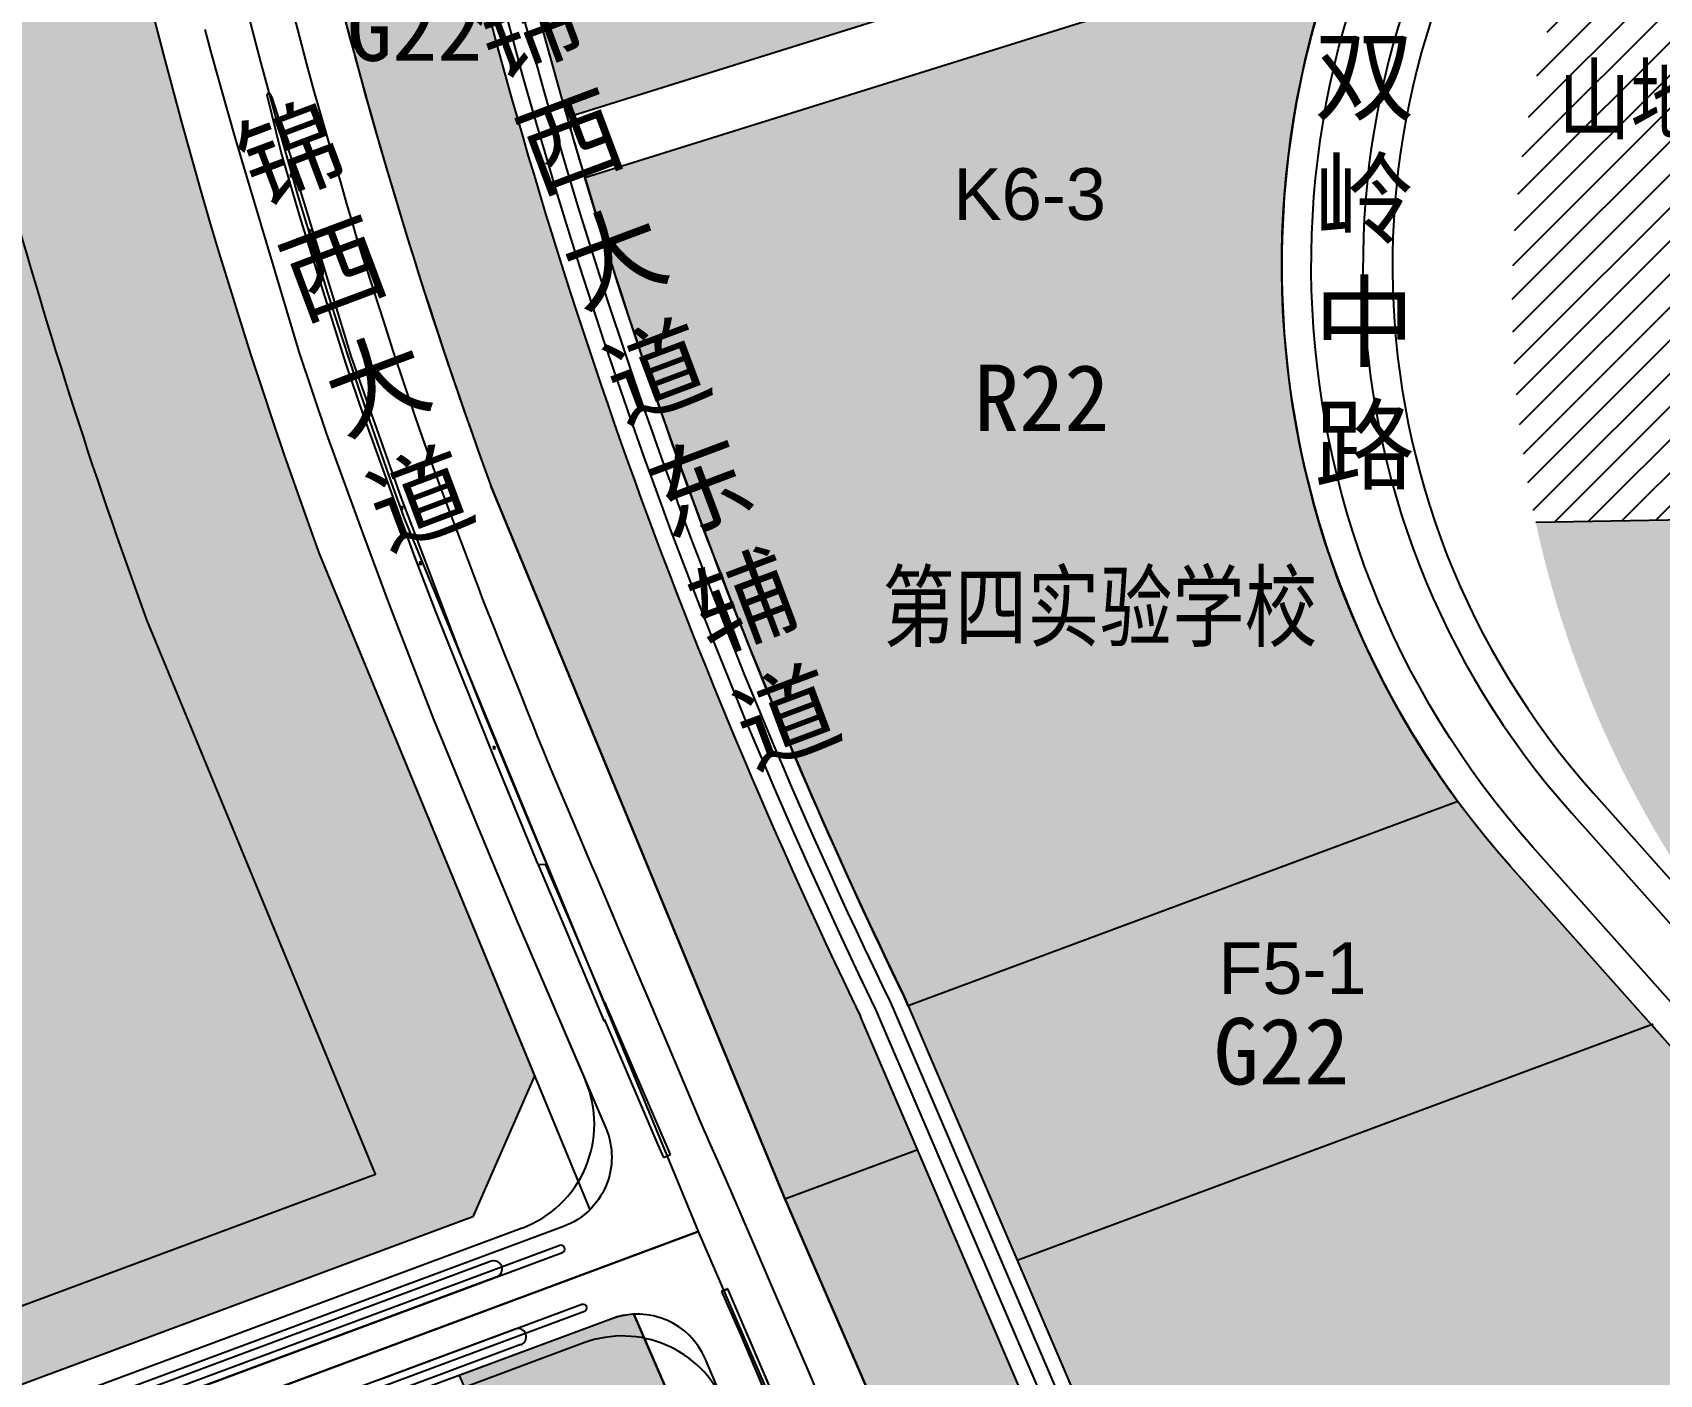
# Model space of a CAD drawing. Extents: x 2442 to 11417, y 1140 to 9206.
# Drawn here: x 6345 to 6785.8, y 5861.9 to 6225.5 of the extents above; entities that cross this region are included whole.
import ezdxf

# ---------------------------------------------------------------- set-up
doc = ezdxf.new("R2010")
doc.units = 0
doc.header["$LTSCALE"] = 1000
doc.header["$MEASUREMENT"] = 0
for name, pattern in [('CENTER', [50.800000000000004, 31.75, -6.35, 6.35, -6.35]), ('CENTER2', [28.575000000000003, 19.05, -3.175, 3.175, -3.175]), ('DASHDOT', [25.4, 12.7, -6.35, 0, -6.35])]:
    doc.linetypes.add(name, pattern=pattern)
for name, color, linetype in [('01-R2-R2二类居住', 2, 'Continuous'), ('02-C62-高校，中专', 30, 'Continuous'), ('08-G11-公园', 3, 'Continuous'), ('08-G22-防护绿地', 104, 'Continuous'), ('14-z地块编号', 217, 'Continuous'), ('a-dlcenter', 1, 'CENTER'), ('FGX', 212, 'Continuous'), ('RD-中线', 7, 'DASHDOT'), ('RD-侧石线', 5, 'Continuous'), ('RD-红线', 1, 'Continuous'), ('RD-绿线', 3, 'Continuous'), ('road-name', 2, 'Continuous'), ('YD-G2', 94, 'Continuous'), ('YD-R2', 50, 'Continuous'), ('用地名称', 7, 'Continuous'), ('用地性质代码', 7, 'Continuous'), ('用地线', 5, 'Continuous'), ('道路', 7, 'Continuous'), ('道路红线', 12, 'Continuous'), ('道路绿化', 84, 'Continuous')]:
    doc.layers.add(name, color=color, linetype=linetype)
doc.styles.add('HZ', font='', dxfattribs={"width": 0.8})
doc.styles.get("Standard").update_dxf_attribs({"font": 'gbenor.shx', "bigfont": 'gbcbig.shx'})
doc.styles.add('xtx', font='')
doc.styles.get('HZ').set_extended_font_data('SimSun')
doc.styles.get('xtx').set_extended_font_data('SimSun')

# ---------------------------------------------------------------- blocks, each defined once
blk = doc.blocks.new('Gc124')
at = {"color": 0}
for p, q in [((-0.75, 0), (0.75, 0)), ((-0.6708203932499369, 1.341640786499874), (0, 0)), ((0, 0), (0, 1.5)), ((0, 0), (0.6708203932499369, 1.341640786499874))]:
    blk.add_line(p, q, dxfattribs=at)

msp = doc.modelspace()

# ---------------------------------------------------------------- hatches: boundary and pattern name
at = {"layer": '01-R2-R2二类居住', "linetype": 'Continuous'}
h = msp.add_hatch(color=256, dxfattribs=at)
h.paths.add_polyline_path([(6732.932595898757, 6573.04645735426), (6707.992884614636, 6573.04645735426), (6444.354482427223, 6573.04645735426, 0.4321675701192055), (6434.373025285269, 6562.437759298315), (6439.54000452836, 6477.709409397465), (6444.0066401566, 6437.676089655678, 0.1172717810232049), (6449.152570518821, 6435.59002392322), (6563.846591136832, 6418.06093339102), (6558.065350999996, 6425.717211000156), (6560.274159000023, 6427.637599000243), (6539.84827399999, 6456.594746000133), (6617.338079000008, 6508.86232500011), (6638.138296000016, 6454.323828000111), (6661.81718999997, 6444.660056999885), (6689.965376000037, 6444.325308999977), (6714.997356999952, 6405.557133000347), (6717.841123999968, 6402.669991999865), (6739.141803020111, 6371.043557371334), (6732.832478969775, 6360.943312315891), (6713.086627742123, 6348.991925306451), (6729.866412278775, 6340.764233757781), (6742.314499903289, 6327.877715818575), (6745.422853783971, 6327.359561346783, 0.2388744032468074), (6755.795912961708, 6448.946960903212, -0.1011743747763967)])
h.paths.add_polyline_path([(6708.838892168773, 6270.997191765502, -0.05275111404705319), (6736.427688197642, 6314.546390878077, 0.02901581843038371), (6745.422853783972, 6327.359561346784), (6742.31449990329, 6327.877715818575), (6729.866412278767, 6340.764233757783), (6713.086627742125, 6348.991925306451), (6710.91090831454, 6347.675047922781), (6709.930675890491, 6345.270731210897), (6681.736921234717, 6328.036593874424), (6665.729088577648, 6308.678778421828), (6646.748216315576, 6298.616269421806), (6641.401492066281, 6298.08197696767), (6638.282569494105, 6299.506757068125), (6635.876543637971, 6312.41882626906), (6630.059190298181, 6321.745502645887), (6623.457829423122, 6330.879353781507), (6620.327074341758, 6328.859918690024), (6606.00301450177, 6312.078024208574), (6583.537506748956, 6302.892119102135), (6563.114331920915, 6318.814362860208), (6548.798235725578, 6333.734317105057), (6540.424717059926, 6340.470655756691), (6534.093531319035, 6343.124360760749), (6512.649201058586, 6336.183897293607), (6464.899827957302, 6303.30604906069), (6467.467079666751, 6289.397308273446, 0.01493435053206442), (6489.79265070884, 6202.458364988499)])
msp.add_hatch(color=256, dxfattribs=at).paths.add_polyline_path([(6795.675520687709, 5943.093421829465, -0.01424900657504022), (6784.1237580083, 5956.832526801114), (6611.79341628047, 5892.765097625829), (6742.027623006663, 5588.993613328589, 0.4110152643400449), (6755.0582354365, 5583.700525206305), (6812.923163052802, 5607.763236843205, -0.1625499901114113), (7010.05407017812, 5621.943129939985), (7033.088397001893, 5616.049880444851, 0.04498394764711652), (7066.413758234728, 5610.652487738857, 0.6204524371048376), (7073.670986046205, 5623.015609847932, 0.03696354656303542), (7030.120488468101, 5679.86235224156)])
at = {"layer": '02-C62-高校，中专', "linetype": 'Continuous'}
msp.add_hatch(color=256, dxfattribs=at).paths.add_polyline_path([(6697.021523616927, 6242.800282143692, 0.6160382650949787), (6692.048437254875, 6247.930592285859), (6494.603756589906, 6186.150985939286, 0.03967616347704875), (6581.13176610114, 5964.283443075272), (6582.204932656333, 5961.780280461057), (6731.138490831222, 6017.149463244104, -0.2470905997114389)])
at = {"layer": '08-G11-公园'}
msp.add_hatch(color=256, dxfattribs=at).paths.add_polyline_path([(7052.523241864861, 5699.815212694235, -0.04761349371251494), (7110.372943604201, 5620.882511990802, 0.3282219063091136), (7123.477140449725, 5615.354521079368, 0.0366112743333626), (7149.675791711838, 5623.696946018339, -0.2219361548325452), (7328.768371829327, 5613.778516715663), (7337.777654169777, 5608.948537497102, 0.2192261772271363), (7453.030104009505, 5601.967992376297), (7443.227080658828, 5641.665898061228), (7428.884197238154, 5656.008781481902), (7397.002696920805, 5667.528903226448), (7377.30653005196, 5670.332924189977), (7345.320937342717, 5684.071693015851), (7312.825186056466, 5712.295852579064), (7329.224734937342, 5740.219050613179), (7290.704188659842, 5762.707540454778), (7272.496318883335, 5759.78734564921), (7228.904320737605, 5753.292006947937), (7219.170254193489, 5757.880331225381), (7193.081067522886, 5761.11288657753), (7179.825415544249, 5766.159904571789), (7164.044339631684, 5763.407948277273), (7146.317332808587, 5756.699365546518), (7132.160443326487, 5756.527501323872), (7122.589554287956, 5757.892883878371), (7099.204058067804, 5766.625121822696), (7090.763697730934, 5776.503427971877), (7088.580975236665, 5782.367947792323), (7076.166712096827, 5800.849325910612), (7068.07701684428, 5808.368584790826), (7057.544600438445, 5813.560109365761), (7046.929150352606, 5816.16628184028), (7039.570875050738, 5820.997281586337), (7041.802283871192, 5833.77725570424), (7036.500173087453, 5845.443724352776), (7025.068747233853, 5847.995112874594), (7009.752849644963, 5843.668828661725), (6989.109670860836, 5849.880922379146), (6978.501213781524, 5863.528856142806), (6959.275078426989, 5873.439354216063), (6949.831607702939, 5891.711539762874), (6945.670526160633, 5921.481090220545), (6941.030522941121, 5937.103759558884), (6950.241459653228, 5952.691915968391), (6948.881860352941, 5981.066267887264), (6939.560800333025, 6000.658954073957), (6931.710565919087, 6000.86820158045), (6919.512622722433, 6015.199513309158), (6908.271728721711, 6047.343231901153), (6887.824993859069, 6040.957282566464), (6877.598394643975, 6060.983213820087), (6862.390568786853, 6067.896525651608), (6850.656325896728, 6055.595942020809), (6820.605259099989, 6066.7522840363), (6803.433192567622, 6093.641934528508), (6752.267347353256, 6092.712102379538, 0.1296990214233044), (6818.07827408447, 5963.04628228214)])
at = {"layer": '08-G22-防护绿地'}
msp.add_hatch(color=256, dxfattribs=at).paths.add_polyline_path([(6469.173049247314, 6102.631399673319), (6548.403711966757, 5910.385994618269), (6548.844450275683, 5909.370376623609), (6584.799115929978, 5922.737599635204), (6569.301496030275, 5958.885821506795, -0.05747229716495608), (6454.72891624936, 6286.789031118647), (6437.111761063017, 6382.234461729768), (6433.244476966431, 6416.895946045222, 0.3391827305790801), (6423.131428810002, 6427.427586998965), (6392.082712683483, 6432.172871478117, 0.06029245995826233)])
h = msp.add_hatch(dxfattribs=at)
h.set_pattern_fill('ANSI31', color=256, scale=2, style=0)
h.set_pattern_definition([(45, (0, 0), (-4.490128060534576, 4.490128060534577), [])])
h.paths.add_polyline_path([(6863.046918702175, 6215.605612229556), (6862.50201569211, 6250.539549360292), (6849.692702833429, 6272.316081290617), (6825.717698369191, 6310.148060678468), (6832.597779972456, 6328.068291260145), (6818.314156034549, 6345.683797263584), (6787.457007469373, 6358.635235583495, -0.0828863950791581), (6765.793452167676, 6257.198498241362, 0.147941962389365), (6752.267347353256, 6092.712102379538), (6803.433192567622, 6093.641934528508), (6820.605259099987, 6066.7522840363), (6850.656325896728, 6055.595942020809), (6862.390568786853, 6067.896525651608), (6877.598394643975, 6060.983213820085), (6887.824993859069, 6040.957282566464), (6908.271728721709, 6047.343231901151), (6919.512622722433, 6015.199513309164), (6931.710565919083, 6000.868201580448), (6939.560800333026, 6000.658954073957), (6948.881860352942, 5981.066267887264), (6950.241459653228, 5952.691915968388), (6941.030522941121, 5937.103759558886), (6945.670526160634, 5921.481090220543), (6949.831607702938, 5891.71153976288), (6959.27507842699, 5873.439354216061), (6978.501213781517, 5863.528856142804), (6989.109670860837, 5849.880922379147), (7009.752849644963, 5843.668828661725), (7025.068747233852, 5847.995112874594), (7036.500173087455, 5845.443724352778), (7041.802283871192, 5833.77725570424), (7039.570875050738, 5820.997281586338), (7046.929150352595, 5816.166281840284), (7057.544600438446, 5813.560109365764), (7068.077016844281, 5808.368584790823), (7076.166712096825, 5800.84932591061), (7088.580975236665, 5782.367947792322), (7090.763697730934, 5776.503427971879), (7099.204058067801, 5766.625121822698), (7122.589554287955, 5757.892883878373), (7132.160443326499, 5756.527501323872), (7146.317332808591, 5756.699365546518), (7164.04433963169, 5763.407948277275), (7179.825415544251, 5766.159904571787), (7193.081067522884, 5761.11288657753), (7219.170254193486, 5757.880331225382), (7228.904320737604, 5753.292006947937), (7272.496318883379, 5759.787345649216), (7290.704188659841, 5762.707540454778), (7329.224734937341, 5740.219050613179), (7312.825186056465, 5712.295852579065), (7345.320937342722, 5684.071693015855), (7377.306530051951, 5670.332924189978), (7397.002696920816, 5667.528903226446), (7428.884197238159, 5656.008781481901), (7443.227080658829, 5641.665898061228), (7453.030104009505, 5601.967992376297, 0.01399678453520703), (7460.147671928074, 5604.969891443492), (7467.778425302807, 5643.700130322579), (7495.160323114762, 5651.845646660883), (7569.156622996332, 5658.036238526109), (7605.349213002193, 5673.546743135458), (7624.939777338507, 5667.073708944272), (7653.796676448647, 5666.904500503237), (7678.406308590202, 5658.651376075002), (7681.968234522592, 5651.369208756964), (7691.085174343411, 5650.749755355465), (7699.492555330523, 5651.641011401753), (7713.887015800909, 5647.566706224979), (7724.714705364815, 5640.818641716083), (7743.461342100082, 5646.222629441711), (7744.80316590158, 5676.858243593177), (7722.643008588218, 5675.73833745119), (7702.130774574256, 5670.632920676153), (7685.786059962589, 5675.913464026473), (7662.67232241368, 5676.243496885025), (7638.866163800747, 5683.859232970692), (7610.276049475744, 5683.696149622469), (7596.25527035269, 5683.393206310072), (7567.949833504232, 5672.278489266904), (7502.626939945953, 5672.278489266904), (7415.182550551348, 5681.34088670559), (7358.08917456051, 5704.801067252049), (7332.698229664511, 5766.376691910323), (7278.223569167856, 5789.102075309253), (7231.268442262344, 5774.447429762917), (7135.963469698708, 5777.178840358445), (7108.635881134296, 5789.470208638964), (7047.414998856452, 5869.506130100053), (6996.517360467489, 5903.990259254115), (6963.69876170331, 6002.791751446497), (6939.376334968462, 6032.818727426717), (6919.813233763207, 6123.185866842525)])
h = msp.add_hatch(color=256, dxfattribs=at)
edge = h.paths.add_edge_path()
edge.add_arc((6928.448922754512, 6162.385799793347), 244.9999999999993, 216.3560552113613, 221.6896406793423)
edge.add_line((6745.493103347628, 5999.43743942984), (6783.609243596829, 5956.641245246827))
edge.add_line((6783.609243596829, 5956.641245246827), (6611.79341628047, 5892.765097625829))
edge.add_line((6611.79341628047, 5892.765097625829), (6582.204932656332, 5961.780280461056))
edge.add_line((6582.204932656332, 5961.780280461056), (6731.138490831223, 6017.149463244104))
h = msp.add_hatch(color=256, dxfattribs=at)
edge = h.paths.add_edge_path()
edge.add_line((6584.799115929978, 5922.737599635204), (6548.844450275697, 5909.370376623617))
edge.add_line((6548.844450275699, 5909.370376623617), (6672.378050140116, 5624.704976710316))
edge.add_line((6672.378050140116, 5624.704976710316), (6897.740609895981, 5095.968728405188))
edge.add_arc((6916.139080602485, 5103.810684517148), 20.0000000000004, 203.085094118707, 291.7760788479453)
edge.add_line((6923.558683756546, 5085.23786865535), (6935.845452858684, 5090.146276269026))
edge.add_arc((6922.294356073784, 5096.578054866449), 15.00000000000009, 334.6095069140072, 383.1662104081684)
edge.add_line((6936.084868612237, 5102.479051725179), (6738.705674299861, 5563.750319301032))
edge.add_line((6738.705674299861, 5563.750319301032), (6584.799115929978, 5922.737599635204))
h = msp.add_hatch(color=256, dxfattribs=at)
edge = h.paths.add_edge_path()
edge.add_line((6626.445834590048, 5604.95002328974), (6507.85966446286, 5878.214783488617))
edge.add_arc((6508.88670862629, 5858.241171389494), 19.9999999999975, 92.94355948340885, 110.3941238491112)
edge.add_line((6501.917190235221, 5876.987526059041), (6460.559688511661, 5861.61163704211))
edge.add_line((6460.559688511661, 5861.61163704211), (6580.513619040237, 5585.195069868624))
edge.add_line((6580.513619040237, 5585.195069868624), (6781.127985084688, 5114.522002552823))
edge.add_line((6781.127985084688, 5114.522002552823), (6781.805098883155, 5114.781566133589))
edge.add_line((6781.805098883155, 5114.781566133589), (6813.289320643154, 5041.203564765542))
edge.add_line((6813.289320643154, 5041.203564765542), (6812.506676180144, 5040.902624850924))
edge.add_line((6812.506676180144, 5040.902624850924), (6814.085899659848, 5037.197516518825))
edge.add_line((6814.085899659848, 5037.197516518825), (6853.65409542238, 5053.004506275473))
edge.add_arc((6846.234492268323, 5071.577322137271), 19.99999999999913, 291.7760788479322, 313.4058467978589)
edge.add_line((6859.977725291797, 5057.047231082413), (6626.445834590048, 5604.95002328974))
h = msp.add_hatch(color=256, dxfattribs=at)
edge = h.paths.add_edge_path()
edge.add_line((6626.445834590048, 5604.95002328974), (6507.85966446286, 5878.214783488617))
edge.add_arc((6508.88670862629, 5858.241171389494), 19.9999999999975, 92.94355948340885, 110.3941238491112)
edge.add_line((6501.917190235221, 5876.987526059041), (6460.559688511661, 5861.61163704211))
edge.add_line((6460.559688511661, 5861.61163704211), (6580.513619040237, 5585.195069868624))
edge.add_line((6580.513619040237, 5585.195069868624), (6781.127985084688, 5114.522002552823))
edge.add_line((6781.127985084688, 5114.522002552823), (6781.805098883155, 5114.781566133589))
edge.add_line((6781.805098883155, 5114.781566133589), (6813.289320643154, 5041.203564765542))
edge.add_line((6813.289320643154, 5041.203564765542), (6812.506676180144, 5040.902624850924))
edge.add_line((6812.506676180144, 5040.902624850924), (6814.085899659848, 5037.197516518825))
edge.add_line((6814.085899659848, 5037.197516518825), (6853.65409542238, 5053.004506275473))
edge.add_arc((6846.234492268323, 5071.577322137271), 19.99999999999913, 291.7760788479322, 313.4058467978589)
edge.add_line((6859.977725291797, 5057.047231082413), (6626.445834590048, 5604.95002328974))
at = {"layer": 'YD-G2'}
msp.add_hatch(color=256, dxfattribs=at).paths.add_polyline_path([(6336.464330800478, 6676.146669110811), (6343.833134363433, 6829.276722326598), (6305.076983425595, 6830.005976234905, 0.003325016394276768), (6297.090450869115, 6709.152916120504, -0.06787563910244547), (6299.105780110091, 6694.016949504909), (6298.940539444706, 6641.949642082466, 0.02422087838978456), (6297.219866335841, 6545.767695613112), (6299.429177063552, 6473.459124027558, 0.04529249937154627), (6321.122719081704, 6295.150012303361), (6339.020075569191, 6211.831298671247, -0.1536046478074724), (6336.868523240104, 6188.821819646391, 0.02131226966344018), (6375.955323049246, 6066.375995707172), (6437.878751106007, 5916.124892153019), (6096.445265469867, 5789.186775411565), (6097.643863461879, 5784.181168727229), (6115.196652129434, 5774.820682879769), (6464.279270074743, 5904.602593481793), (6480.967575699546, 5942.793616794432), (6422.560917233815, 6084.511625063806, -0.1035849485551834)])
at = {"layer": 'YD-R2'}
msp.add_hatch(color=256, dxfattribs=at).paths.add_polyline_path([(6375.955323049246, 6066.375995707172, -0.02131226966346721), (6336.868523240062, 6188.821819646549, -0.1824673971352198), (6318.15280707163, 6169.092001033131), (6164.666021706002, 6094.796804524753, -0.106348995015882), (6100.705808633855, 6079.218920690279), (6039.466023211247, 6077.564864830039), (6030.264816028059, 6065.570769299759), (6096.445265469833, 5789.186775411552), (6437.878751106005, 5916.124892153019)])

# ---------------------------------------------------------------- linework, layer by layer
for p, q in [((6419.539585741757, 6171.956425926714), (6420.039585741506, 6171.456425925877)), ((6420.039585741506, 6171.456425925877), (6420.039585741928, 6172.256425925922)), ((6420.039585741506, 6171.456425925877), (6420.539585741872, 6171.956425926262)), ((6419.639585741479, 6171.456425926523), (6420.439585741524, 6171.456425926161))]:
    msp.add_line(p, q)
at = {"layer": 'a-dlcenter', "color": 5, "linetype": 'CENTER2', "flags": 128}
msp.add_lwpolyline([(7323.430058504998, 3222.645616653081), (7362.880584287894, 3459.317995109134, 0.1449455495532406), (7266.264293723936, 4173.597912501935), (7197.330942365108, 4334.250000000002), (7117.755101327084, 4519.793948325749), (6889.242942365108, 5052.146000000002), (6889.242942365108, 5052.146000000002), (6649.411942365114, 5614.827500000001), (6525.377942365109, 5900.646000000002), (6445.866146999993, 6093.573545750114, -0.1035275902348998), (6361.427087000047, 6674.771469499916, -0.003724792020223695), (6361.427087000047, 6674.771469499916), (6377.874942365108, 7016.572000000001), (6386.858786088389, 7190.456176051236), (6419.394781638839, 7860.636821997102)], format="xyb", dxfattribs=at)
msp.add_lwpolyline([(7323.430058504998, 3222.645616653081), (7362.880584287894, 3459.317995109134, 0.1449455495532406), (7266.264293723936, 4173.597912501935), (7197.330942365108, 4334.250000000002), (7117.755101327084, 4519.793948325749), (6889.242942365108, 5052.146000000002), (6889.242942365108, 5052.146000000002), (6649.411942365114, 5614.827500000001), (6525.377942365109, 5900.646000000002), (6445.866146999993, 6093.573545750114, -0.1035275902348998), (6361.427087000047, 6674.771469499916, -0.003724792020223695), (6361.427087000047, 6674.771469499916), (6377.874942365108, 7016.572000000001), (6386.858786088389, 7190.456176051236), (6419.394781638839, 7860.636821997102)], format="xyb", dxfattribs=at)
at = {"layer": 'a-dlcenter', "linetype": 'CENTER2', "flags": 128}
msp.add_lwpolyline([(6771.811803551464, 6827.926006372928), (6437.120012753159, 6842.151322859932), (6432.656445005312, 6762.234572693675), (6430.077565965681, 6735.053689948249), (6426.167086305973, 6680.008402025956), (6424.806403992603, 6624.831994184792), (6424.860483038521, 6578.782534264657), (6431.06875679859, 6476.978991677101), (6441.566186830318, 6382.893194691493), (6459.138302866228, 6287.691775162851, 0.05747496232994264), (6573.396646991983, 5960.75409491079), (6742.841598027564, 5565.523490166635), (6951.820135231523, 5077.144790760555)], format="xyb", dxfattribs=at)
msp.add_lwpolyline([(6044.792233421771, 5721.973879686081), (6525.146509304692, 5900.559957833441)], dxfattribs=at)
msp.add_lwpolyline([(6044.792233421771, 5721.973879686081), (6525.146509304692, 5900.559957833441)], dxfattribs=at)
msp.add_lwpolyline([(6044.792233421771, 5721.973879686081), (6525.146509304692, 5900.559957833441)], dxfattribs=at)
msp.add_lwpolyline([(6044.792233421771, 5721.973879686081), (6525.146509304692, 5900.559957833441)], dxfattribs=at)
at = {"layer": 'FGX'}
msp.add_lwpolyline([(6375.955323049246, 6066.375995707172, -0.02131226966346721), (6336.868523240062, 6188.821819646549, -0.1824673971352198), (6318.15280707163, 6169.092001033131), (6164.666021706002, 6094.796804524753, -0.106348995015882), (6100.705808633855, 6079.218920690279), (6039.466023211247, 6077.564864830039), (6030.264816028059, 6065.570769299759), (6096.445265469833, 5789.186775411552), (6437.878751106005, 5916.124892153019), (6375.955323049246, 6066.375995707172, -0.02131226966346721)], format="xyb", close=True, dxfattribs=at)
at = {"layer": 'RD-中线', "flags": 128}
msp.add_lwpolyline([(7321.535268033997, 3211.278373278205), (7342.31483092299, 3335.93954001361), (7362.880580739975, 3459.317995117642, 0.1449455495532406), (7266.264290170791, 4173.597912509584), (7197.330938810864, 4334.250000006755), (7117.755097771555, 4519.793948332595), (6889.242938805787, 5052.146000005348), (6889.242938805787, 5052.146000005348), (6649.411938801823, 5614.82750000377), (6525.377938799713, 5900.646000001925), (6445.866143433239, 6093.573545751888, -0.1035275902348998), (6361.4270834291, 6674.771469501242), (6361.4270834291, 6674.771469501242), (6377.874938791787, 7016.57200000093), (6386.858782513835, 7190.456176053151), (6424.753739770515, 7971.021408694319)], format="xyb", dxfattribs=at)
at = {"layer": 'RD-中线'}
msp.add_lwpolyline([(6525.146505739351, 5900.559957835963), (6100.864032993235, 5742.820250622986)], dxfattribs=at)
at = {"layer": 'RD-侧石线'}
for p, q in [((6415.387076432304, 6231.466919000989), (6417.180241432277, 6224.541461001446)), ((6391.64941843236, 6226.289964001013), (6393.287956432419, 6220.165875001536)), ((6417.180241432277, 6224.541461001446), (6419.106942432343, 6217.288089002076)), ((6393.287956432419, 6220.165875001536), (6394.824587432377, 6214.621626000739)), ((6419.106942432343, 6217.288089002076), (6421.211691432418, 6209.59749800129)), ((6394.824587432377, 6214.621626000739), (6396.293279432404, 6209.463937001131)), ((6396.293279432404, 6209.463937001131), (6399.881523432494, 6196.74109600152)), ((6421.211691432418, 6209.59749800129), (6423.503598432568, 6201.465953001089)), ((6423.503598432568, 6201.465953001089), (6425.850168432527, 6193.31199200171)), ((6399.881523432494, 6196.74109600152), (6417.118377433024, 6138.977135001503)), ((6425.850168432527, 6193.31199200171), (6428.373902225387, 6184.91064522451)), ((6428.373902225387, 6184.91064522451), (6430.03570643266, 6179.033263002064)), ((6430.03570643266, 6179.033263002064), (6431.538880432672, 6173.956713002114)), ((6431.538880432672, 6173.956713002114), (6432.498526432697, 6170.719793001605)), ((6432.498526432697, 6170.719793001605), (6433.113739432729, 6168.674652001405)), ((6433.113739432729, 6168.674652001405), (6433.65701143265, 6166.93905000158)), ((6433.65701143265, 6166.93905000158), (6434.400837432704, 6164.63074400165)), ((6434.400837432704, 6164.63074400165), (6435.617708432726, 6160.867492001312)), ((6435.617708432726, 6160.867492001312), (6437.501987432741, 6155.024156001635)), ((6437.501987432741, 6155.024156001635), (6439.935510432906, 6147.504005001763)), ((6439.935510432906, 6147.504005001763), (6442.72198343289, 6138.967412001692)), ((6417.118377433024, 6138.977135001503), (6424.623536433079, 6116.64423800189)), ((6442.72198343289, 6138.967412001692), (6445.665111432878, 6130.074748001982)), ((6445.665111432878, 6130.074748001982), (6448.568599433078, 6121.486388002013)), ((6448.568599433078, 6121.486388002013), (6451.271042433167, 6113.734631001932)), ((6424.623536433079, 6116.64423800189), (6434.675536433231, 6089.207174002525)), ((6451.271042433167, 6113.734631001932), (6453.750594433106, 6106.839498001917)), ((6453.750594433106, 6106.839498001917), (6456.020299433249, 6100.69293700145)), ((6456.020299433249, 6100.69293700145), (6458.093201433236, 6095.186898001982)), ((6458.093201433236, 6095.186898001982), (6459.982344433205, 6090.213329001593)), ((6434.675536433231, 6089.207174002525), (6441.683666029781, 6070.184685607168)), ((6459.982344433205, 6090.213329001593), (6461.697593433313, 6085.68672500172)), ((6461.697593433313, 6085.68672500172), (6463.236094433287, 6081.611769001507)), ((6463.236094433287, 6081.611769001507), (6464.591815433319, 6078.015688002386)), ((6464.591815433319, 6078.015688002386), (6465.758726433363, 6074.925710001935)), ((6465.758726433363, 6074.925710001935), (6466.73079243334, 6072.36906400138)), ((6466.73079243334, 6072.36906400138), (6467.524960433493, 6070.311163002419)), ((6467.524960433493, 6070.311163002419), (6468.250080433427, 6068.470166002217)), ((6441.683666029781, 6070.184685607168), (6453.715192433618, 6039.177860001449)), ((6468.250080433427, 6068.470166002217), (6469.037981433552, 6066.502417001655)), ((6469.037981433552, 6066.502417001655), (6470.020490433326, 6064.064261002298)), ((6470.020490433326, 6064.064261002298), (6471.32943643348, 6060.812040001663)), ((6471.32943643348, 6060.812040001663), (6473.04239643351, 6056.540308001981)), ((6473.04239643351, 6056.540308001981), (6475.019946433482, 6051.596445001742)), ((6475.019946433482, 6051.596445001742), (6477.068412433513, 6046.466041002252)), ((6477.068412433513, 6046.466041002252), (6478.994120433574, 6041.634684001913)), ((6478.994120433574, 6041.634684001913), (6480.603394433558, 6037.587964001506)), ((6453.715192433618, 6039.177860001449), (6465.280336433709, 6011.032273001558)), ((6480.603394433558, 6037.587964001506), (6481.817956433708, 6034.532907001975)), ((6481.817956433708, 6034.532907001975), (6483.021094433607, 6031.562290002017)), ((6483.021094433607, 6031.562290002017), (6484.711496433707, 6027.490327002225)), ((6484.711496433707, 6027.490327002225), (6487.387844433717, 6021.131233001925)), ((6487.387844433717, 6021.131233001925), (6491.548824433823, 6011.299221002298)), ((6465.280336433709, 6011.032273001558), (6469.887384433934, 6000.00000000214)), ((6491.548824433823, 6011.299221002298), (6496.340148433959, 6000.000000002525)), ((6469.887384433934, 6000.00000000214), (6476.302682433943, 5984.637597002092)), ((6496.340148433959, 6000.000000002525), (6497.461128433873, 5997.356429002371)), ((6497.461128433873, 5997.356429002371), (6499.999996433975, 5991.374062001776)), ((6499.999996433975, 5991.374062001776), (6504.463486433928, 5980.856681001466)), ((6476.302682433943, 5984.637597002092), (6494.772359664003, 5941.498335274837)), ((6504.463486433928, 5980.856681001466), (6511.662634434211, 5963.901722002589)), ((6511.662634434211, 5963.901722002589), (6518.165310434291, 5948.5933000022)), ((6518.165310434291, 5948.5933000022), (6523.078249434351, 5937.033160002111)), ((6523.078249434351, 5937.033160002111), (6525.809541434335, 5930.615551002114)), ((6525.809541434335, 5930.615551002114), (6526.972683434484, 5927.904726002474)), ((6526.972683434484, 5927.904726002474), (6527.482525434327, 5926.757440002659)), ((6527.482525434327, 5926.757440002659), (6528.253916434445, 5925.030450002469)), ((6528.253916434445, 5925.030450002469), (6530.201704434421, 5920.580511002252)), ((6530.201704434421, 5920.580511002252), (6534.037187434506, 5911.73821700245)), ((6534.037187434506, 5911.73821700245), (6539.657450434597, 5898.729526001823)), ((6539.657450434597, 5898.729526001823), (6546.756025434708, 5882.254233002983)), ((6546.756025434708, 5882.254233002983), (6555.026446434904, 5863.012133002079)), ((6494.325379248097, 5870.430985144027), (6125.603026601151, 5733.347415386656)), ((6555.026446434904, 5863.012133002079), (6564.162246434989, 5841.703024002376))]:
    msp.add_line(p, q, dxfattribs=at)
at = {"layer": 'RD-侧石线', "linetype": 'ByBlock'}
msp.add_lwpolyline([(6477.64798800433, 5901.57125882937), (6115.93521293927, 5767.093709320858, -0.4500899882826891), (6096.120449505048, 5777.660452657494), (6027.137242429355, 6065.749373835964, -0.4765409036821614), (6038.48334632301, 6080.539417283933), (6100.62480967943, 6082.217827019007)], format="xyb", dxfattribs=at)
at = {"layer": 'RD-侧石线'}
for centre, radius, start, end in [((6467.193710417394, 5929.690790833677), 30.00000000019076, 290.3941238476132, 23.17774176675277), ((6504.7796568348, 5842.311453139717), 30.00000000005341, 22.97896619552674, 110.3941238476133)]:
    msp.add_arc(centre, radius, start, end, dxfattribs=at)
at = {"layer": 'RD-红线'}
for p, q in [((6469.173045680447, 6102.631399675613), (6548.403708401325, 5910.385994620629)), ((6548.403708401325, 5910.385994620629), (6672.378046576701, 5624.704976714343))]:
    msp.add_line(p, q, dxfattribs=at)
msp.add_lwpolyline([(6336.464330795807, 6676.146669035493, 0.1035849485421089), (6422.560917233815, 6084.511625063806), (6480.967575699546, 5942.793616794432), (6464.279270074741, 5904.602593481793), (6115.196652129434, 5774.820682879769), (6097.643863461879, 5784.18116872723), (6030.264816028059, 6065.570769299759), (6039.466023211247, 6077.564864830039), (6100.705808633855, 6079.218920690279, 0.106348995015882), (6164.666021706002, 6094.796804524753), (6318.15280707163, 6169.092001033131, 0.3457630360920547), (6339.020075569191, 6211.831298671247), (6321.122719081704, 6295.150012303361, -0.04529249937154627), (6299.429177063552, 6473.459124027558), (6297.219866335841, 6545.767695613112, -0.02422087838978456), (6298.940539444706, 6641.949642082466), (6299.105780110091, 6694.016949504909, 0.5215443896581444), (6223.287181867123, 6747.290802412253), (6054.517254008202, 6685.882489803095, -0.05300766022790489), (5953.240164907384, 6660.770582689666), (5771.493374834588, 6635.689408919048)], format="xyb", dxfattribs=at)
msp.add_arc((7792.089697102579, 6585.891791305947), 1408.420772613353, 186.9702327633347, 200.0672081249451, dxfattribs=at)
at = {"layer": 'RD-绿线'}
for p, q in [((6408.539585740917, 6208.465772287077), (6408.779190352514, 6209.024453128261)), ((6412.373263803736, 6193.062142144441), (6408.539585740917, 6208.465772287077)), ((6408.779190352514, 6209.024453128261), (6409.258400644885, 6208.944641769504)), ((6409.258400644885, 6208.944641769504), (6409.897346275968, 6207.58784534651)), ((6409.897346275968, 6207.58784534651), (6415.088787011911, 6191.066853521038)), ((6417.41884463633, 6175.663224712232), (6412.373263803736, 6193.062142144441)), ((6415.088787011911, 6191.066853521038), (6417.884177355161, 6181.489466530353)), ((6417.884177355161, 6181.489466530353), (6426.684228679871, 6152.655578383298)), ((6421.332391972028, 6162.973187416508), (6417.41884463633, 6175.663224712232)), ((6429.966004348047, 6135.604022863213), (6421.332391972028, 6162.973187416508)), ((6426.684228679871, 6152.655578383298), (6431.236721646703, 6137.810629748721)), ((6431.236721646703, 6137.810629748721), (6444.835006528227, 6099.329367975457)), ((6434.678234791656, 6121.796623885497), (6429.966004348047, 6135.604022863213)), ((6448.282468579037, 6084.105920678033), (6434.678234791656, 6121.796623885497)), ((6444.835006528227, 6099.329367975457), (6449.866710856331, 6086.000838480222)), ((6454.352460626769, 6068.303232410076), (6448.282468579037, 6084.105920678033)), ((6449.866710856331, 6086.000838480222), (6461.1470219289, 6056.378660140698)), ((6470.3505726277, 6028.379166194108), (6454.352460626769, 6068.303232410076)), ((6461.1470219289, 6056.378660140698), (6467.536486792113, 6040.336537798147)), ((6467.536486792113, 6040.336537798147), (6478.576531550734, 6013.684012884881)), ((6481.931477157914, 6000.046064680998), (6470.3505726277, 6028.379166194108)), ((6478.576531550734, 6013.684012884881), (6484.32704971388, 5999.956425931992)), ((6484.32704971388, 5999.956425931992), (6481.931477157914, 6000.046064680998)), ((6489.548601546929, 5982.294378889659), (6482.058535772245, 5999.972386045863)), ((6483.979797703974, 5999.972386046084), (6491.458994678771, 5982.556180995941)), ((6499.978307802441, 5957.541425943571), (6489.548601546929, 5982.294378889659)), ((6491.458994678771, 5982.556180995941), (6499.976767182576, 5962.480510036089)), ((6469.204137992627, 5892.564197411913), (6119.062396364538, 5762.388525882347)), ((6470.77227966264, 5888.346267623288), (6120.630538002533, 5758.170596081774)), ((6533.369356601401, 5885.123895741087), (6531.669182553716, 5884.394909313371)), ((6591.324476774631, 5749.958428305429), (6533.369356601401, 5885.123895741087)), ((6531.669182553716, 5884.394909313371), (6536.757582970951, 5872.701451253273)), ((6475.730834372454, 5874.186647450073), (6125.288154464353, 5743.899093108304)), ((6536.757582970951, 5872.701451253273), (6589.006240910567, 5750.15121264356)), ((6477.298976041307, 5869.968717660972), (6126.856296102351, 5739.681163307732))]:
    msp.add_line(p, q, dxfattribs=at)
for centre, radius, start, end in [((6469.957218344163, 5890.443710877209), 2.250242910582321, 289.5522439252709, 109.5522439252709), ((6476.483914723989, 5872.066160915369), 2.250242910610753, 289.5522439283696, 109.5522439283696)]:
    msp.add_arc(centre, radius, start, end, dxfattribs=at)
at = {"layer": '用地线'}
msp.add_line((6584.799115929978, 5922.737599635204), (6548.844450275701, 5909.370376623617), dxfattribs=at)
at = {"layer": '用地线', "flags": 128}
for points in [[(6989.109670860837, 5849.880922379145), (6978.501213781519, 5863.528856142806), (6959.27507842699, 5873.439354216063), (6949.831607702939, 5891.711539762879), (6945.670526160631, 5921.481090220543), (6941.030522941122, 5937.103759558886), (6950.241459653227, 5952.691915968389), (6948.881860352942, 5981.066267887267), (6939.560800333025, 6000.658954073957), (6931.710565919084, 6000.868201580448), (6919.512622722434, 6015.199513309159), (6908.271728721711, 6047.343231901152), (6887.824993859069, 6040.957282566464), (6877.598394643976, 6060.983213820085), (6862.390568786852, 6067.896525651608), (6850.656325896727, 6055.595942020809), (6820.605259099988, 6066.7522840363), (6803.433192567622, 6093.641934528509), (6752.267347353252, 6092.712102379538)], [(6784.123758008298, 5956.832526801114), (6611.79341628047, 5892.765097625829)]]:
    msp.add_lwpolyline(points, dxfattribs=at)
msp.add_lwpolyline([(6626.445834590048, 5604.95002328974), (6507.85966446286, 5878.214783488617, 0.07628994285536624), (6501.917190235221, 5876.987526059041), (6460.559688511661, 5861.61163704211), (6580.513619040237, 5585.195069868624), (6781.127985084688, 5114.522002552823), (6781.805098883155, 5114.781566133589), (6813.289320643154, 5041.203564765542), (6812.506676180144, 5040.902624850924), (6814.085899659848, 5037.197516518825), (6853.65409542238, 5053.004506275473, 0.09465888058182897), (6859.977725291797, 5057.047231082413)], format="xyb", close=True, dxfattribs=at)
msp.add_lwpolyline([(6626.445834590048, 5604.95002328974), (6507.85966446286, 5878.214783488617, 0.07628994285536624), (6501.917190235221, 5876.987526059041), (6460.559688511661, 5861.61163704211), (6580.513619040237, 5585.195069868624), (6781.127985084688, 5114.522002552823), (6781.805098883155, 5114.781566133589), (6813.289320643154, 5041.203564765542), (6812.506676180144, 5040.902624850924), (6814.085899659848, 5037.197516518825), (6853.65409542238, 5053.004506275473, 0.09465888058182897), (6859.977725291797, 5057.047231082413)], format="xyb", close=True, dxfattribs=at)
at = {"layer": '道路'}
msp.add_line((6738.705674299861, 5563.750319301032), (6569.301496030272, 5958.885821506803), dxfattribs=at)
at = {"layer": '道路', "flags": 128}
for points in [[(7064.288853870748, 6672.086327385741), (7006.451776075335, 6628.658316200969, -0.1669245922032886), (6825.167021900616, 6572.209536005526), (6770.499291986956, 6574.095062944855, 0.4326579226165643), (6754.988334433745, 6558.682607332549, 0.007220145964176809), (6755.348308722332, 6550.228697895582, 0.08190205909494042), (6776.194939359658, 6457.185876002648, -0.2697599647645669), (6753.670411300707, 6300.882990862306, 0.3643828386546097), (6761.921789171921, 6014.069537095135), (7046.549174292399, 5694.494449906846, -0.0458917096784117)], [(7036.094556040575, 5685.18311502893), (6751.467170920097, 6004.758202217219, -0.3643828386546104), (6742.697769326031, 6309.577881781432, 0.2697599647645658), (6763.213740742781, 6451.942930030279, -0.0924466602749646), (6740.907839993879, 6562.273172415348, 0.409795564792971), (6725.909443968862, 6577.046458922862), (6445.417323043077, 6577.046457354299, 0.4321675701192368), (6430.445137330145, 6561.133410270376), (6435.553535008468, 6477.36568341141), (6439.039522362393, 6446.121664876961, 0.3391827305790378), (6449.152570518821, 6435.59002392322), (6563.846591136829, 6418.06093339102)], [(6801.649588260178, 5948.414184616845), (7036.094556040571, 5685.183115028939, -0.04063037504992089), (7084.274837092108, 5621.329937287162, -0.5984609956665929), (7075.618352968323, 5605.976419338865, -0.05739057403715632), (7032.03498031755, 5611.93250102474), (7009.000653493774, 5617.825750519875, 0.162549990111411), (6814.555023148208, 5603.839013018163), (6757.605926664397, 5580.15714313388, -0.4110152643400929), (6738.060008019636, 5588.096775317304), (6577.491737178621, 5962.622510072725, -0.0574776394305146), (6463.547665842383, 6288.594647286651), (6446.020612597618, 6383.551927653223), (6442.594661990992, 6414.257852082802, -0.4934481712851624), (6451.753961952105, 6423.053104597842), (6572.074848907152, 6404.664040294532)], [(6494.603751943651, 6186.150984485493), (6692.048437254875, 6247.930592285859, -0.6160867105702135), (6697.021563910335, 6242.799589521273, -0.03122812511907135), (6708.838892168773, 6270.997191765502), (6489.792650708839, 6202.458364988498, 0.003350419689867618), (6494.603756589909, 6186.150985939286)], [(6391.649422000046, 6226.289963999763), (6393.287960000045, 6220.165874999948), (6394.824590999982, 6214.62162599992), (6396.293283000006, 6209.463936999906), (6399.881527000049, 6196.741095999721), (6417.118381000066, 6138.977134999819), (6424.623539999942, 6116.64423800027), (6434.675539999967, 6089.20717400033), (6441.683669596299, 6070.184685605309), (6453.715196000005, 6039.177859999705), (6465.280339999939, 6011.032273000106), (6469.887388000032, 6000), (6476.302685999952, 5984.637597000226), (6500.28340217201, 5928.626310039985, -0.4285159389163335), (6488.867154398657, 5902.008259076296), (6237.837618875852, 5808.680516410144)], [(6391.649422000046, 6226.289963999763), (6393.287960000045, 6220.165874999948), (6394.824590999982, 6214.62162599992), (6396.293283000006, 6209.463936999906), (6399.881527000049, 6196.741095999721), (6417.118381000066, 6138.977134999819), (6424.623539999942, 6116.64423800027), (6434.675539999967, 6089.20717400033), (6441.683669596299, 6070.184685605309), (6453.715196000005, 6039.177859999705), (6465.280339999939, 6011.032273000106), (6469.887388000032, 6000), (6476.302685999952, 5984.637597000226), (6500.28340217201, 5928.626310039985, -0.4285159389163335), (6488.867154398657, 5902.008259076296), (6237.837618875852, 5808.680516410144)], [(6576.942538000003, 5750), (6570.148052000033, 5765.861456000246), (6542.70504500001, 5829.719177999999), (6527.299673272582, 5866.049034921492, 0.4010608627152137), (6501.917190235221, 5876.987526059041), (6441.064062112233, 5854.363554461186), (6423.455000000016, 5844.68200000003), (6400.021999999997, 5835.964000000153), (6380.594539318789, 5831.882199625166), (6044.792233421771, 5707.037642485001)], [(6576.942538000003, 5750), (6570.148052000033, 5765.861456000246), (6542.70504500001, 5829.719177999999), (6527.299673272582, 5866.049034921492, 0.4010608627152137), (6501.917190235221, 5876.987526059041), (6441.064062112233, 5854.363554461186), (6423.455000000016, 5844.68200000003), (6400.021999999997, 5835.964000000153), (6380.594539318789, 5831.882199625166), (6044.792233421771, 5707.037642485001)]]:
    msp.add_lwpolyline(points, format="xyb", dxfattribs=at)
msp.add_lwpolyline([(6415.387080000015, 6231.466918999795), (6417.180244999996, 6224.541461000219), (6419.106946000014, 6217.288089000154), (6421.211695000005, 6209.597498000134), (6423.50360200007, 6201.46595299989), (6425.850172000006, 6193.311991999857), (6428.373905792794, 6184.910645222536), (6430.035710000026, 6179.033263000194), (6431.538884000038, 6173.956713000312), (6432.498530000041, 6170.719793000259), (6433.113743000024, 6168.674651999958), (6433.657014999946, 6166.939050000161), (6434.400840999966, 6164.630743999965), (6435.617711999977, 6160.867491999641), (6437.501990999968, 6155.024155999999), (6439.935514000012, 6147.504004999995), (6442.721986999968, 6138.967412000056), (6445.665114999982, 6130.07474800013), (6448.568602999963, 6121.486388000194), (6451.271046000009, 6113.734631000087), (6453.750597999955, 6106.839497999754), (6456.020302999998, 6100.692936999723), (6458.093205000041, 6095.186898000073), (6459.982347999932, 6090.213328999933), (6461.697597000049, 6085.68672499992), (6463.236097999965, 6081.611769000068), (6464.591818999965, 6078.015688000247), (6465.758730000001, 6074.925709999632), (6466.730795999989, 6072.36906399997), (6467.52496400004, 6070.311163000297), (6468.250083999999, 6068.470166000072), (6469.037985000061, 6066.502417000011), (6470.020493999938, 6064.064261000138), (6471.329439999943, 6060.812040000223), (6473.042399999977, 6056.540308000054), (6475.019949999987, 6051.596445000265), (6477.068415999995, 6046.466041000094), (6478.994123999961, 6041.634684000164), (6480.603397999948, 6037.587963999715), (6481.817960000015, 6034.532906999812), (6483.021097999939, 6031.562290000264), (6484.711499999976, 6027.490327000152), (6487.387847999926, 6021.131233000197), (6491.54882799997, 6011.299220999703), (6496.340152000019, 6000), (6497.461131999968, 5997.356428999919), (6500, 5991.374061999843), (6504.463489999936, 5980.856680999976), (6511.662638000038, 5963.901721999981), (6518.165314000042, 5948.593299999833), (6523.078252999985, 5937.033159999643), (6525.809544999967, 5930.615550999995), (6526.972687000001, 5927.904726000037), (6527.482528999972, 5926.757440000307), (6528.253919999988, 5925.030449999962), (6530.201707999979, 5920.580511000007), (6534.03719100001, 5911.738216999918), (6539.657453999971, 5898.729525999632), (6546.756028999982, 5882.254233000334), (6555.026450000005, 5863.012132999953), (6564.162249999994, 5841.703024000395)], dxfattribs=at)
msp.add_lwpolyline([(6415.387080000015, 6231.466918999795), (6417.180244999996, 6224.541461000219), (6419.106946000014, 6217.288089000154), (6421.211695000005, 6209.597498000134), (6423.50360200007, 6201.46595299989), (6425.850172000006, 6193.311991999857), (6428.373905792794, 6184.910645222536), (6430.035710000026, 6179.033263000194), (6431.538884000038, 6173.956713000312), (6432.498530000041, 6170.719793000259), (6433.113743000024, 6168.674651999958), (6433.657014999946, 6166.939050000161), (6434.400840999966, 6164.630743999965), (6435.617711999977, 6160.867491999641), (6437.501990999968, 6155.024155999999), (6439.935514000012, 6147.504004999995), (6442.721986999968, 6138.967412000056), (6445.665114999982, 6130.07474800013), (6448.568602999963, 6121.486388000194), (6451.271046000009, 6113.734631000087), (6453.750597999955, 6106.839497999754), (6456.020302999998, 6100.692936999723), (6458.093205000041, 6095.186898000073), (6459.982347999932, 6090.213328999933), (6461.697597000049, 6085.68672499992), (6463.236097999965, 6081.611769000068), (6464.591818999965, 6078.015688000247), (6465.758730000001, 6074.925709999632), (6466.730795999989, 6072.36906399997), (6467.52496400004, 6070.311163000297), (6468.250083999999, 6068.470166000072), (6469.037985000061, 6066.502417000011), (6470.020493999938, 6064.064261000138), (6471.329439999943, 6060.812040000223), (6473.042399999977, 6056.540308000054), (6475.019949999987, 6051.596445000265), (6477.068415999995, 6046.466041000094), (6478.994123999961, 6041.634684000164), (6480.603397999948, 6037.587963999715), (6481.817960000015, 6034.532906999812), (6483.021097999939, 6031.562290000264), (6484.711499999976, 6027.490327000152), (6487.387847999926, 6021.131233000197), (6491.54882799997, 6011.299220999703), (6496.340152000019, 6000), (6497.461131999968, 5997.356428999919), (6500, 5991.374061999843), (6504.463489999936, 5980.856680999976), (6511.662638000038, 5963.901721999981), (6518.165314000042, 5948.593299999833), (6523.078252999985, 5937.033159999643), (6525.809544999967, 5930.615550999995), (6526.972687000001, 5927.904726000037), (6527.482528999972, 5926.757440000307), (6528.253919999988, 5925.030449999962), (6530.201707999979, 5920.580511000007), (6534.03719100001, 5911.738216999918), (6539.657453999971, 5898.729525999632), (6546.756028999982, 5882.254233000334), (6555.026450000005, 5863.012132999953), (6564.162249999994, 5841.703024000395)], dxfattribs=at)
at = {"layer": '道路'}
msp.add_arc((7933.657197750016, 6619.573004767301), 1515.90700075561, 192.68130942211, 205.8385160565021, dxfattribs=at)
at = {"layer": '道路红线'}
for p, q in [((6548.403711966752, 5910.385994618328), (6469.173049247322, 6102.631399673303)), ((6548.403711966752, 5910.385994618328), (6469.173049247322, 6102.631399673303)), ((6581.131766103166, 5964.283443070546), (6742.027623006663, 5588.993613328589)), ((6672.3780501401, 5624.704976710356), (6548.403711966752, 5910.385994618328)), ((6672.3780501401, 5624.704976710356), (6548.403711966752, 5910.385994618328))]:
    msp.add_line(p, q, dxfattribs=at)
at = {"layer": '道路红线', "flags": 128}
for points in [[(6253.972239937964, 6991.737705104378), (6331.347555565273, 6988.4953611172, -0.4160319900492964), (6350.487091780413, 6967.551585745284), (6336.464334371236, 6676.146669106981, 0.1035849485506172), (6422.560920800555, 6084.511625061681), (6495.925667678126, 5906.499287462299)], [(6253.972239937964, 6991.737705104378), (6331.347555565273, 6988.4953611172, -0.4160319900492964), (6350.487091780413, 6967.551585745284), (6336.464334371236, 6676.146669106981, 0.1035849485506172), (6422.560920800555, 6084.511625061681), (6495.925667678126, 5906.499287462299)], [(7065.789964222236, 6670.087160631152), (7007.94152400179, 6626.65061776497, -0.1669430841174263), (6825.087757388711, 6569.710783327037), (6762.915731008256, 6571.855126403504, 0.01858100542385107), (6763.335327783605, 6550.684248677449, 0.08190205909494042), (6783.61276714073, 6460.181845129715, -0.2697599647645676), (6759.940492429094, 6295.914481765662, 0.3643828386546104), (6767.89585674439, 6019.390299882514), (7052.523241864868, 5699.815212694225, -0.04761349371251027)], [(7066.763310106568, 5610.631016850913, -0.0004849758367069846), (7066.351258234728, 5610.652487738858, 0.6228283013237443), (7073.670986046205, 5623.015609847933, 0.0369635465630236), (7030.120488468106, 5679.862352241551), (6745.493103347628, 5999.43743942984, -0.3643828386546108), (6736.427688197642, 6314.546390878077, 0.2697599647645674), (6755.795912961708, 6448.946960903212, -0.1011743747763966), (6732.932595898757, 6573.04645735426), (6444.354482427223, 6573.04645735426, 0.4321675701192626), (6434.373025285269, 6562.437759298313), (6439.54000452836, 6477.709409397469), (6444.0066401566, 6437.676089655677)], [(6494.603751943651, 6186.150984485493), (6692.048437254875, 6247.930592285859, -0.6160384865776714), (6697.02152277378, 6242.800279717166, 0.2470905969301378), (6731.138490831222, 6017.149463244104), (6582.204845945828, 5961.780248224603), (6581.131766103205, 5964.28344307101, -0.03967616347783774), (6494.603756589907, 6186.150985939286)]]:
    msp.add_lwpolyline(points, format="xyb", dxfattribs=at)
msp.add_lwpolyline([(6507.85966446286, 5878.214783488617), (6626.445834590126, 5604.950023289653), (6859.977725291797, 5057.047231082412)], dxfattribs=at)
msp.add_lwpolyline([(6507.85966446286, 5878.214783488617), (6626.445834590126, 5604.950023289653), (6859.977725291797, 5057.047231082412)], dxfattribs=at)
at = {"layer": '道路红线'}
for centre, radius, start, end in [((7792.089700672098, 6585.891791293975), 1408.420772612471, 186.2659013782995, 200.0672081123812), ((7792.089700672098, 6585.891791293975), 1408.420772612471, 186.2659013782995, 200.0672081123812), ((7933.657197750019, 6619.573004767302), 1502.907000755613, 192.6909062647076, 205.8498791089088)]:
    msp.add_arc(centre, radius, start, end, dxfattribs=at)
at = {"layer": '道路绿化'}
for p, q in [((6515.882447666136, 5920.673808150056), (6517.778065540644, 5921.486595349335)), ((6515.882447666136, 5920.673808150056), (6517.778065540644, 5921.486595349335)), ((6531.669186118479, 5884.394909306065), (6533.369360166147, 5885.123895733695)), ((6531.669186118479, 5884.394909306065), (6533.369360166147, 5885.123895733695))]:
    msp.add_line(p, q, dxfattribs=at)
at = {"layer": '道路绿化', "color": 84, "ltscale": 100, "flags": 128}
msp.add_lwpolyline([(6481.931480723813, 6000.046064673867), (6470.350576193949, 6028.379166187383), (6454.352464193355, 6068.303232402911), (6448.28247214582, 6084.105920671042), (6434.67823835876, 6121.79662387866), (6429.966007915329, 6135.604022856768), (6421.332395539541, 6162.973187409586), (6417.418848203997, 6175.663224705522), (6412.373267371553, 6193.0621421373), (6408.539589308886, 6208.46577228056), (6408.779193920556, 6209.024453121646), (6409.258404212884, 6208.944641763539), (6409.897349844003, 6207.587845339876), (6415.088790579761, 6191.066853514445), (6417.884180922872, 6181.489466523536), (6426.684232247306, 6152.655578376855), (6431.23672521397, 6137.810629741851), (6444.835010095143, 6099.329367968496), (6449.86671442312, 6086.000838473366), (6461.147025495362, 6056.37866013362), (6467.536490358456, 6040.336537791167), (6478.576535116827, 6013.684012877578), (6484.327053279814, 5999.956425924745)], close=True, dxfattribs=at)
msp.add_lwpolyline([(6481.931480723813, 6000.046064673867), (6470.350576193949, 6028.379166187383), (6454.352464193355, 6068.303232402911), (6448.28247214582, 6084.105920671042), (6434.67823835876, 6121.79662387866), (6429.966007915329, 6135.604022856768), (6421.332395539541, 6162.973187409586), (6417.418848203997, 6175.663224705522), (6412.373267371553, 6193.0621421373), (6408.539589308886, 6208.46577228056), (6408.779193920556, 6209.024453121646), (6409.258404212884, 6208.944641763539), (6409.897349844003, 6207.587845339876), (6415.088790579761, 6191.066853514445), (6417.884180922872, 6181.489466523536), (6426.684232247306, 6152.655578376855), (6431.23672521397, 6137.810629741851), (6444.835010095143, 6099.329367968496), (6449.86671442312, 6086.000838473366), (6461.147025495362, 6056.37866013362), (6467.536490358456, 6040.336537791167), (6478.576535116827, 6013.684012877578), (6484.327053279814, 5999.956425924745)], close=True, dxfattribs=at)
for points in [[(6499.978311367919, 5957.541425936463), (6489.548605112668, 5982.294378882433), (6482.058539338152, 5999.972386038196)], [(6499.978311367919, 5957.541425936463), (6489.548605112668, 5982.294378882433), (6482.058539338152, 5999.972386038196)], [(6483.979801269965, 5999.972386038196), (6491.458998244481, 5982.556180988555), (6499.976770748126, 5962.480510028365)], [(6483.979801269965, 5999.972386038196), (6491.458998244481, 5982.556180988555), (6499.976770748126, 5962.480510028365)], [(6517.778065540644, 5921.486595349336), (6500.145244709116, 5962.610631721816), (6500.137947390096, 5962.292279296388)], [(6517.778065540644, 5921.486595349336), (6500.145244709116, 5962.610631721816), (6500.137947390096, 5962.292279296388)], [(6500.04142209065, 5958.081272060036), (6500.033640115902, 5957.741776071239), (6514.129425968766, 5924.702360154147), (6515.882447666136, 5920.673808150056)], [(6500.04142209065, 5958.081272060036), (6500.033640115902, 5957.741776071239), (6514.129425968766, 5924.702360154147), (6515.882447666136, 5920.673808150056)], [(6489.116122784506, 5896.233013052998), (6489.116122784508, 5896.233013052997)], [(6489.116122784506, 5896.233013052998), (6489.116122784508, 5896.233013052997)], [(6591.324480338084, 5749.958428296933), (6533.369360166147, 5885.123895733695)], [(6591.324480338084, 5749.958428296933), (6533.369360166147, 5885.123895733695)], [(6531.669186118479, 5884.394909306065), (6536.757586535627, 5872.701451245131), (6589.006244474029, 5750.151212635495)], [(6531.669186118479, 5884.394909306065), (6536.757586535627, 5872.701451245131), (6589.006244474029, 5750.151212635495)], [(6495.091706725267, 5880.317755762357), (6495.091706725267, 5880.317755762356)], [(6495.091706725267, 5880.317755762357), (6495.091706725267, 5880.317755762356)]]:
    msp.add_lwpolyline(points, dxfattribs=at)
for points in [[(6489.116122784508, 5896.233013052996, 0.4142135623735623), (6487.830329131475, 5896.821854866922), (6346.742588239536, 5844.368264703182, 0.4142135623729704), (6346.153746425611, 5843.082471050151)], [(6489.116122784508, 5896.233013052996, 0.4142135623735623), (6487.830329131475, 5896.821854866922), (6346.742588239536, 5844.368264703182, 0.4142135623729704), (6346.153746425611, 5843.082471050151)], [(6346.153746425609, 5843.082471050154, 0.4142135623729704), (6347.43954007864, 5842.49362923623), (6488.527280970582, 5894.947219399968, 0.4142135623726275), (6489.116122784506, 5896.233013052997)], [(6346.153746425609, 5843.082471050154, 0.4142135623729704), (6347.43954007864, 5842.49362923623), (6488.527280970582, 5894.947219399968, 0.4142135623726275), (6489.116122784506, 5896.233013052997)], [(6438.499160266427, 5860.344656995029), (6493.805913072236, 5880.906597576281, -0.4142135623735623), (6495.091706725267, 5880.317755762356)], [(6438.499160266427, 5860.344656995029), (6493.805913072236, 5880.906597576281, -0.4142135623735623), (6495.091706725267, 5880.317755762356)], [(6439.666961184284, 5858.645073764716), (6494.502864911341, 5879.031962109326, 0.4142135623730951), (6495.091706725267, 5880.317755762357)], [(6439.666961184284, 5858.645073764716), (6494.502864911341, 5879.031962109326, 0.4142135623730951), (6495.091706725267, 5880.317755762357)]]:
    msp.add_lwpolyline(points, format="xyb", dxfattribs=at)

# ---------------------------------------------------------------- block references
at = {"color": 2, "linetype": 'ByBlock', "xscale": 0.5, "yscale": 0.5}
for p in [(6415.039589308886, 6186.456425924745), (6415.039589308886, 6186.456425924745), (6445.039589308886, 6096.456425924745), (6445.039589308886, 6096.456425924745), (6450.039589308886, 6081.456425924745), (6450.039589308886, 6081.456425924745), (6470.039589308886, 6031.456425924745), (6470.039589308886, 6031.456425924745)]:
    msp.add_blockref('Gc124', p, dxfattribs=at)
at = {"layer": '道路绿化', "color": 84, "ltscale": 100, "xscale": 0.5, "yscale": 0.5}
msp.add_blockref('Gc124', (6420.039589308886, 6171.456425924745), dxfattribs=at)
msp.add_blockref('Gc124', (6420.039589308886, 6171.456425924745), dxfattribs=at)

# ---------------------------------------------------------------- texts
at = {"layer": '14-z地块编号', "linetype": 'Continuous', "char_height": 14, "width": 55.68540158630408, "attachment_point": 1, "style": 'xtx'}
for s, insert in [('\\pt28;{\\fArial|b0|i0|c0|p32;K6-3}', (6594.503872275751, 6188.699938901014)), ('\\pt28;{\\fArial|b0|i0|c0|p32;F5-1}', (6666.244025938715, 5978.989292011451))]:
    msp.add_mtext(s, dxfattribs=dict(at, insert=insert))
at = {"layer": 'road-name', "color": 7, "char_height": 20, "width": 193.3333333333334, "attachment_point": 1, "rotation": 20.569651817650275}
for s, insert in [('{\\fSimSun|b0|i0|c134|p54;锦\\P西\\P大\\P道\\P东\\P辅\\P道}', (6462.679610975933, 6231.813282185051)), ('{\\fSimSun|b0|i0|c134|p54;锦\\P西\\P大\\P道}', (6398.525265901993, 6197.362021419609)), ('{\\fSimSun|b0|i0|c134|p54;锦\\P西\\P大\\P道}', (6398.525265901993, 6197.362021419609))]:
    msp.add_mtext(s, dxfattribs=dict(at, insert=insert))
at = {"layer": 'road-name', "color": 7, "insert": (6692.221424745234, 6223.720493515242), "char_height": 20, "width": 193.3333333333334, "attachment_point": 1}
msp.add_mtext('{\\fSimSun|b0|i0|c134|p54;双\\P岭\\P中\\P路}', dxfattribs=at)
at = {"layer": '用地名称', "char_height": 18, "attachment_point": 1, "style": 'HZ'}
for s, insert, width in [('山地陡坡', (6758.331151699491, 6216.416649877907), 110.1364613813006), ('第四实验学校', (6575.22518356157, 6078.934105149084), 210.5093735375216)]:
    msp.add_mtext(s, dxfattribs=dict(at, insert=insert, width=width))
at = {"layer": '用地性质代码', "char_height": 18, "width": 193.3333333333334, "attachment_point": 1}
for s, insert in [('{\\fSimSun|b0|i0|c134|p54;G22}', (6430.124985372564, 6235.791056324155)), ('{\\fSimSun|b0|i0|c134|p54;R22}', (6600.024248979472, 6135.508187668363)), ('{\\fSimSun|b0|i0|c134|p54;G22}', (6664.988383978383, 5958.463155176907))]:
    msp.add_mtext(s, dxfattribs=dict(at, insert=insert))

doc.saveas('drawing.dxf')
